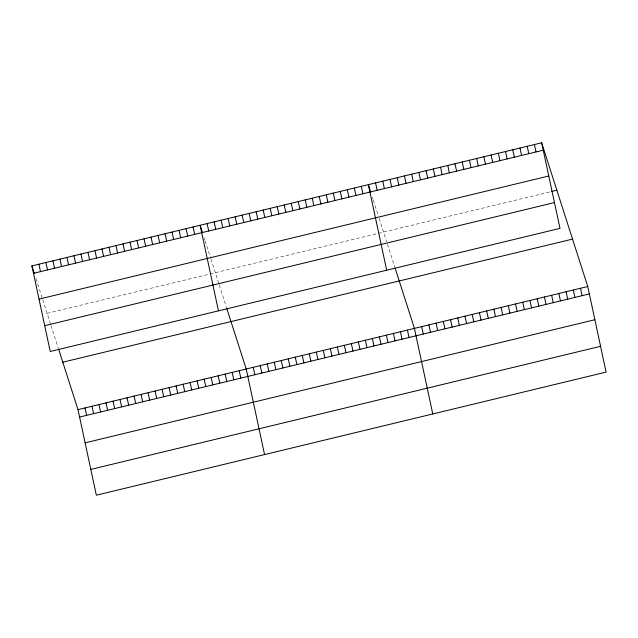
<?xml version="1.0" encoding="UTF-8"?>
<svg xmlns="http://www.w3.org/2000/svg" width="638" height="638" viewBox="0 0 638 638"><rect width="100%" height="100%" fill="white"/><g stroke="black" fill="none" stroke-linecap="round" stroke-linejoin="round"><path stroke-width="0.48" stroke-dasharray="3.19 2.39" d="M47.116 313.338L208.323 274.404M210.077 273.981L376.54 233.779M378.294 233.356L551.455 191.536M372.433 197.421L373.023 199.247M373.31 200.157L378.286 215.668M379.163 218.403L386.628 241.682M387.473 244.298L394.747 266.995M204.216 238.046L204.798 239.872M205.093 240.781L210.652 258.119M210.947 259.028L218.69 283.184M219.249 284.931L226.53 307.62M35.999 278.67L42.435 298.744M42.722 299.653L50.474 323.809M51.032 325.555L58.313 348.244"/><path stroke-width="0.96" d="M541.654 142.8L559.997 228.364L50.242 351.474L31.9 265.902L541.654 142.8L587.757 286.526L606.1 372.098L96.346 495.2L78.003 409.636L58.592 349.114M33.487 273.319L543.241 150.209M39.022 299.11L548.776 176M551.455 191.536L556.87 190.228M44.716 325.683L554.47 202.573M62.787 362.209L572.541 239.098M78.003 409.636L587.757 286.526M79.59 417.053L589.345 293.943M85.117 442.844L594.871 319.734M90.819 469.416L600.573 346.306M370.678 191.95L368.341 184.653L386.684 270.217M395.026 267.864L414.437 328.387L432.779 413.95M202.461 232.575L200.117 225.278L218.459 310.842M226.809 308.489L246.22 369.011L264.563 454.575M31.9 265.902L34.237 273.2M580.532 288.272L582.127 295.689M573.315 290.019L574.902 297.436M566.089 291.757L567.684 299.174M534.437 144.539L536.024 151.956M558.872 293.504L560.459 300.921M527.211 146.285L528.798 153.702M551.647 295.25L553.242 302.667M519.994 148.032L521.581 155.441M544.429 296.997L546.016 304.406M512.769 149.77L514.356 157.187M537.204 298.736L538.799 306.152M505.551 151.517L507.138 158.934M529.987 300.482L531.574 307.899M498.326 153.264L499.913 160.68M491.1 155.002L492.695 162.419M522.761 302.229L524.348 309.637M483.883 156.749L485.47 164.165M515.544 303.967L517.131 311.384M508.319 305.714L509.906 313.13M476.658 158.495L478.253 165.912M501.101 307.46L502.688 314.877M469.44 160.234L471.027 167.65M493.876 309.199L495.463 316.615M462.215 161.98L463.81 169.397M486.658 310.945L488.245 318.362M454.998 163.727L456.585 171.143M479.433 312.692L481.02 320.109M447.772 165.465L449.367 172.882M472.208 314.43L473.803 321.847M440.555 167.212L442.142 174.629M433.33 168.958L434.925 176.375M464.99 316.177L466.577 323.594M426.112 170.697L427.699 178.114M457.765 317.923L459.36 325.34M450.548 319.662L452.135 327.079M418.887 172.443L420.482 179.86M443.322 321.408L444.917 328.825M411.67 174.19L413.257 181.607M436.105 323.155L437.692 330.572M404.444 175.936L406.039 183.345M428.88 324.901L430.475 332.31M397.227 177.675L398.814 185.092M421.662 326.64L423.249 334.057M390.001 179.422L391.596 186.838M382.784 181.168L384.371 188.585M407.427 330.077L409.022 337.494M375.559 182.907L377.154 190.323M400.425 331.768L402.012 339.185M393.415 333.467L395.002 340.883M361.331 186.344L362.918 193.761M386.405 335.157L387.992 342.574M354.321 188.035L355.908 195.451M379.395 336.848L380.982 344.265M347.311 189.733L348.898 197.15M372.385 338.539L373.972 345.956M340.301 191.424L341.888 198.841M365.375 340.237L366.962 347.654M333.291 193.115L334.886 200.531M358.365 341.928L359.96 349.345M326.281 194.813L327.876 202.222M351.355 343.619L352.95 351.036M319.271 196.504L320.866 203.921M344.345 345.31L345.94 352.726M312.269 198.195L313.856 205.611M337.342 347.008L338.93 354.425M305.259 199.885L306.846 207.302M330.332 348.699L331.919 356.116M298.249 201.584L299.836 208.993M323.322 350.39L324.909 357.806M291.239 203.275L292.826 210.692M316.312 352.08L317.899 359.497M284.229 204.965L285.816 212.382M309.302 353.779L310.889 361.196M277.219 206.656L278.806 214.073M302.292 355.47L303.879 362.886M270.209 208.355L271.804 215.764M295.282 357.16L296.877 364.577M263.199 210.046L264.794 217.462M288.272 358.851L289.867 366.268M256.189 211.736L257.784 219.153M281.262 360.55L282.857 367.966M249.187 213.427L250.774 220.844M274.26 362.24L275.847 369.657M242.177 215.126L243.764 222.534M267.25 363.931L268.837 371.348M235.167 216.816L236.754 224.233M260.24 365.622L261.827 373.039M228.157 218.507L229.744 225.924M253.23 367.321L254.817 374.737M221.147 220.198L222.734 227.614M214.137 221.896L215.724 229.305M239.21 370.702L240.797 378.119M207.127 223.587L208.722 231.004M232.2 372.401L233.795 379.809M225.19 374.091L226.785 381.508M193.107 226.969L194.702 234.385M218.18 375.782L219.775 383.199M186.105 228.667L187.692 236.076M211.178 377.473L212.765 384.889M179.095 230.358L180.682 237.775M204.168 379.171L205.755 386.58M172.085 232.049L173.672 239.465M197.158 380.862L198.745 388.279M165.075 233.739L166.662 241.156M190.148 382.553L191.735 389.97M158.064 235.438L159.652 242.855M183.138 384.243L184.725 391.66M151.054 237.129L152.642 244.545M176.128 385.942L177.715 393.351M144.044 238.819L145.639 246.236M169.118 387.633L170.713 395.05M137.034 240.51L138.629 247.927M162.108 389.324L163.703 396.74M130.024 242.209L131.619 249.625M155.098 391.014L156.693 398.431M123.022 243.899L124.609 251.316M148.096 392.713L149.683 400.122M116.012 245.59L117.599 253.007M141.086 394.404L142.673 401.82M109.002 247.281L110.589 254.698M134.076 396.094L135.663 403.511M101.992 248.979L103.579 256.396M127.066 397.785L128.653 405.202M94.982 250.67L96.569 258.087M120.056 399.484L121.643 406.892M87.972 252.361L89.559 259.778M113.046 401.174L114.633 408.591M80.962 254.052L82.557 261.468M106.036 402.865L107.631 410.282M73.952 255.75L75.547 263.167M99.026 404.556L100.621 411.973M66.942 257.441L68.537 264.858M92.016 406.254L93.611 413.663M59.94 259.132L61.527 266.548M85.013 407.945L86.601 415.362M52.93 260.822L54.517 268.239M45.92 262.521L47.507 269.938M38.91 264.212L40.497 271.629"/></g></svg>
